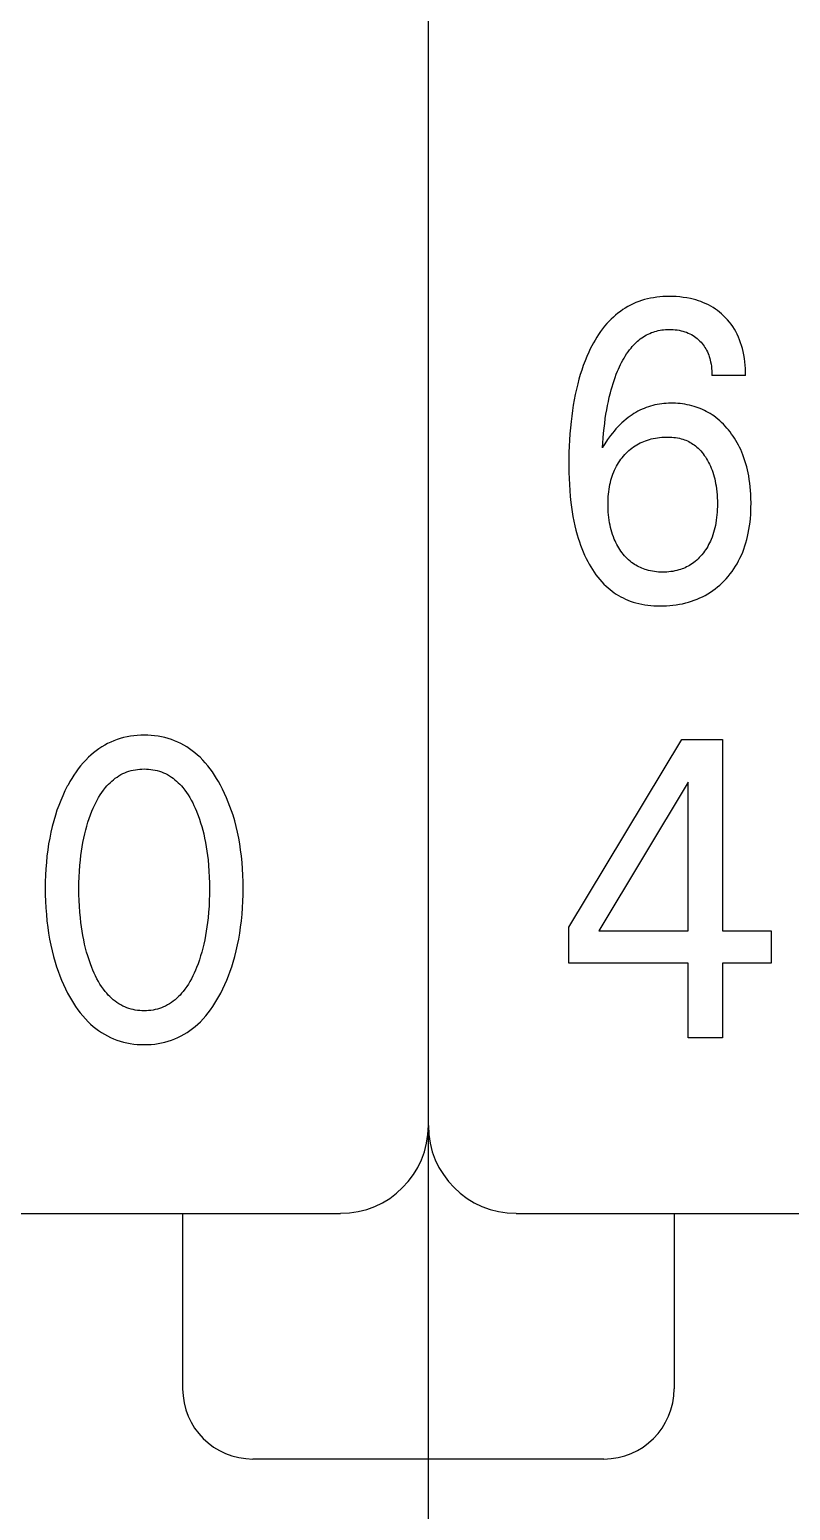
# Model space of a CAD drawing. Extents: x 10 to 879, y 6 to 221.
# Drawn here: x 727.75 to 730.92, y 133.05 to 139.22 of the extents above; entities that cross this region are included whole.
import ezdxf

# ---------------------------------------------------------------- set-up
doc = ezdxf.new("R2010")
doc.units = 0
doc.header["$LTSCALE"] = 5
doc.header["$MEASUREMENT"] = 0
doc.layers.get('0').update_dxf_attribs({"linetype": 'CONTINUOUS'})

msp = doc.modelspace()

# ---------------------------------------------------------------- linework, layer by layer
at = {"color": 7, "linetype": 'Continuous'}
for p, q in [((729.4142, 97.5377), (729.4142, 193.2585)), ((729.4142, 133.2686), (729.4142, 193.2585)), ((729.4142, 97.5377), (729.4142, 193.2585)), ((729.4142, 133.2686), (729.4142, 193.2585)), ((730.2339, 138.0614), (730.2234, 138.0547)), ((730.2445, 138.0677), (730.2339, 138.0614)), ((730.2554, 138.0736), (730.2445, 138.0677)), ((730.2666, 138.079), (730.2554, 138.0736)), ((730.2779, 138.084), (730.2666, 138.079)), ((730.2898, 138.0886), (730.2779, 138.084)), ((730.3019, 138.0927), (730.2898, 138.0886)), ((730.3142, 138.0964), (730.3019, 138.0927)), ((730.3266, 138.0996), (730.3142, 138.0964)), ((730.3392, 138.1023), (730.3266, 138.0996)), ((730.3518, 138.1045), (730.3392, 138.1023)), ((730.3646, 138.1064), (730.3518, 138.1045)), ((730.3774, 138.1078), (730.3646, 138.1064)), ((730.3902, 138.1088), (730.3774, 138.1078)), ((730.4031, 138.1094), (730.3902, 138.1088)), ((730.4159, 138.1097), (730.4031, 138.1094)), ((730.4309, 138.1095), (730.4159, 138.1097)), ((730.4458, 138.1089), (730.4309, 138.1095)), ((730.4606, 138.1077), (730.4458, 138.1089)), ((730.4754, 138.106), (730.4606, 138.1077)), ((730.4901, 138.1037), (730.4754, 138.106)), ((730.5047, 138.1008), (730.4901, 138.1037)), ((730.5159, 138.0982), (730.5047, 138.1008)), ((730.527, 138.0951), (730.5159, 138.0982)), ((730.538, 138.0917), (730.527, 138.0951)), ((730.5489, 138.088), (730.538, 138.0917)), ((730.5596, 138.0838), (730.5489, 138.088)), ((730.5701, 138.0791), (730.5596, 138.0838)), ((730.5805, 138.0741), (730.5701, 138.0791)), ((730.5901, 138.0689), (730.5805, 138.0741)), ((730.5996, 138.0632), (730.5901, 138.0689)), ((730.6088, 138.0572), (730.5996, 138.0632)), ((730.1666, 138.0068), (730.157, 137.9965)), ((730.1753, 138.0156), (730.1666, 138.0068)), ((730.1844, 138.0241), (730.1753, 138.0156)), ((730.1937, 138.0323), (730.1844, 138.0241)), ((730.2033, 138.0401), (730.1937, 138.0323)), ((730.2133, 138.0476), (730.2033, 138.0401)), ((730.2234, 138.0547), (730.2133, 138.0476)), ((730.6178, 138.0508), (730.6088, 138.0572)), ((730.6265, 138.0441), (730.6178, 138.0508)), ((730.6349, 138.037), (730.6265, 138.0441)), ((730.643, 138.0296), (730.6349, 138.037)), ((730.6515, 138.0212), (730.643, 138.0296)), ((730.6596, 138.0124), (730.6515, 138.0212)), ((730.6673, 138.0032), (730.6596, 138.0124)), ((730.6747, 137.9937), (730.6673, 138.0032)), ((730.1152, 137.9401), (730.108, 137.9281)), ((730.1229, 137.9519), (730.1152, 137.9401)), ((730.1308, 137.9635), (730.1229, 137.9519)), ((730.1392, 137.9748), (730.1308, 137.9635)), ((730.1479, 137.9858), (730.1392, 137.9748)), ((730.157, 137.9965), (730.1479, 137.9858)), ((730.2965, 137.9327), (730.3028, 137.9372)), ((730.3028, 137.9372), (730.3091, 137.9416)), ((730.3091, 137.9416), (730.3157, 137.9457)), ((730.3157, 137.9457), (730.3223, 137.9495)), ((730.3223, 137.9495), (730.3292, 137.953)), ((730.3292, 137.953), (730.3359, 137.9561)), ((730.3359, 137.9561), (730.3428, 137.9589)), ((730.3428, 137.9589), (730.3498, 137.9614)), ((730.3498, 137.9614), (730.3569, 137.9637)), ((730.3569, 137.9637), (730.3641, 137.9657)), ((730.3641, 137.9657), (730.3714, 137.9674)), ((730.3714, 137.9674), (730.3787, 137.9689)), ((730.3787, 137.9689), (730.3861, 137.9701)), ((730.3861, 137.9701), (730.3935, 137.971)), ((730.3935, 137.971), (730.401, 137.9717)), ((730.401, 137.9717), (730.4085, 137.9722)), ((730.4085, 137.9722), (730.4159, 137.9724)), ((730.4159, 137.9724), (730.4245, 137.9723)), ((730.4245, 137.9723), (730.433, 137.9719)), ((730.433, 137.9719), (730.4414, 137.9712)), ((730.4414, 137.9712), (730.4499, 137.9701)), ((730.4499, 137.9701), (730.4582, 137.9687)), ((730.4582, 137.9687), (730.4666, 137.967)), ((730.4666, 137.967), (730.474, 137.9651)), ((730.474, 137.9651), (730.4813, 137.9629)), ((730.4813, 137.9629), (730.4886, 137.9604)), ((730.4886, 137.9604), (730.4957, 137.9575)), ((730.4957, 137.9575), (730.5027, 137.9544)), ((730.5027, 137.9544), (730.5095, 137.9508)), ((730.5095, 137.9508), (730.5158, 137.9471)), ((730.5158, 137.9471), (730.522, 137.943)), ((730.522, 137.943), (730.528, 137.9387)), ((730.528, 137.9387), (730.5338, 137.934)), ((730.6815, 137.984), (730.6747, 137.9937)), ((730.688, 137.9739), (730.6815, 137.984)), ((730.6939, 137.9636), (730.688, 137.9739)), ((730.6998, 137.9523), (730.6939, 137.9636)), ((730.7051, 137.9408), (730.6998, 137.9523)), ((730.7099, 137.9291), (730.7051, 137.9408)), ((730.082, 137.8782), (730.0739, 137.8598)), ((730.0881, 137.8909), (730.082, 137.8782)), ((730.0944, 137.9034), (730.0881, 137.8909)), ((730.101, 137.9159), (730.0944, 137.9034)), ((730.108, 137.9281), (730.101, 137.9159)), ((730.2395, 137.8703), (730.2453, 137.8787)), ((730.2453, 137.8787), (730.2514, 137.8869)), ((730.2514, 137.8869), (730.2578, 137.8949)), ((730.2578, 137.8949), (730.2628, 137.9008)), ((730.2628, 137.9008), (730.268, 137.9065)), ((730.268, 137.9065), (730.2734, 137.9121)), ((730.2734, 137.9121), (730.2789, 137.9176)), ((730.2789, 137.9176), (730.2846, 137.9228)), ((730.2846, 137.9228), (730.2905, 137.9278)), ((730.2905, 137.9278), (730.2965, 137.9327)), ((730.5338, 137.934), (730.5393, 137.9291)), ((730.5393, 137.9291), (730.5446, 137.9239)), ((730.5446, 137.9239), (730.5493, 137.919)), ((730.5493, 137.919), (730.5537, 137.9139)), ((730.5537, 137.9139), (730.5579, 137.9085)), ((730.5579, 137.9085), (730.5619, 137.9031)), ((730.5619, 137.9031), (730.5656, 137.8974)), ((730.5656, 137.8974), (730.5691, 137.8916)), ((730.5691, 137.8916), (730.5724, 137.8857)), ((730.5724, 137.8857), (730.5756, 137.8792)), ((730.5756, 137.8792), (730.5785, 137.8726)), ((730.7142, 137.9172), (730.7099, 137.9291)), ((730.7181, 137.9051), (730.7142, 137.9172)), ((730.7215, 137.8929), (730.7181, 137.9051)), ((730.7245, 137.8805), (730.7215, 137.8929)), ((730.7274, 137.8663), (730.7245, 137.8805)), ((730.0592, 137.8224), (730.0526, 137.8034)), ((730.0663, 137.8412), (730.0592, 137.8224)), ((730.0739, 137.8598), (730.0663, 137.8412)), ((730.2057, 137.8074), (730.2098, 137.8168)), ((730.2098, 137.8168), (730.2142, 137.826)), ((730.2142, 137.826), (730.2188, 137.8351)), ((730.2188, 137.8351), (730.2236, 137.8441)), ((730.2236, 137.8441), (730.2286, 137.853)), ((730.2286, 137.853), (730.2339, 137.8617)), ((730.2339, 137.8617), (730.2395, 137.8703)), ((730.5785, 137.8726), (730.5811, 137.8658)), ((730.5811, 137.8658), (730.5835, 137.859)), ((730.5835, 137.859), (730.5856, 137.852)), ((730.5856, 137.852), (730.5874, 137.845)), ((730.5874, 137.845), (730.589, 137.8379)), ((730.589, 137.8379), (730.5908, 137.8283)), ((730.5908, 137.8283), (730.5922, 137.8188)), ((730.5922, 137.8188), (730.5933, 137.8092)), ((730.7297, 137.852), (730.7274, 137.8663)), ((730.7316, 137.8377), (730.7297, 137.852)), ((730.733, 137.8233), (730.7316, 137.8377)), ((730.734, 137.809), (730.733, 137.8233)), ((730.0409, 137.7651), (730.0358, 137.7457)), ((730.0466, 137.7843), (730.0409, 137.7651)), ((730.0526, 137.8034), (730.0466, 137.7843)), ((730.183, 137.747), (730.1873, 137.7599)), ((730.1873, 137.7599), (730.1918, 137.7727)), ((730.1918, 137.7727), (730.1966, 137.7854)), ((730.1966, 137.7854), (730.2017, 137.7981)), ((730.2017, 137.7981), (730.2057, 137.8074)), ((730.5933, 137.8092), (730.594, 137.7995)), ((730.594, 137.7995), (730.5945, 137.79)), ((730.5945, 137.79), (730.5946, 137.7804)), ((730.7347, 137.7804), (730.5946, 137.7804)), ((730.7345, 137.7947), (730.734, 137.809)), ((730.7347, 137.7804), (730.7345, 137.7947)), ((730.0255, 137.7014), (730.0211, 137.6791)), ((730.0304, 137.7236), (730.0255, 137.7014)), ((730.0358, 137.7457), (730.0304, 137.7236)), ((730.1635, 137.6727), (730.1674, 137.6903)), ((730.1674, 137.6903), (730.1718, 137.7079)), ((730.1718, 137.7079), (730.1753, 137.721)), ((730.1753, 137.721), (730.1791, 137.734)), ((730.1791, 137.734), (730.183, 137.747)), ((730.0138, 137.6342), (730.0107, 137.6116)), ((730.0172, 137.6567), (730.0138, 137.6342)), ((730.0211, 137.6791), (730.0172, 137.6567)), ((730.1535, 137.6195), (730.1565, 137.6373)), ((730.1565, 137.6373), (730.1598, 137.6551)), ((730.1598, 137.6551), (730.1635, 137.6727)), ((730.2865, 137.6314), (730.2782, 137.6267)), ((730.2949, 137.6357), (730.2865, 137.6314)), ((730.3035, 137.6398), (730.2949, 137.6357)), ((730.3122, 137.6436), (730.3035, 137.6398)), ((730.3211, 137.6471), (730.3122, 137.6436)), ((730.33, 137.6502), (730.3211, 137.6471)), ((730.3391, 137.6531), (730.33, 137.6502)), ((730.3482, 137.6556), (730.3391, 137.6531)), ((730.3574, 137.6578), (730.3482, 137.6556)), ((730.3667, 137.6597), (730.3574, 137.6578)), ((730.3761, 137.6613), (730.3667, 137.6597)), ((730.3855, 137.6626), (730.3761, 137.6613)), ((730.395, 137.6637), (730.3855, 137.6626)), ((730.4045, 137.6644), (730.395, 137.6637)), ((730.414, 137.6649), (730.4045, 137.6644)), ((730.4235, 137.6651), (730.414, 137.6649)), ((730.4333, 137.6651), (730.4235, 137.6651)), ((730.4431, 137.6648), (730.4333, 137.6651)), ((730.4529, 137.6642), (730.4431, 137.6648)), ((730.4627, 137.6633), (730.4529, 137.6642)), ((730.4724, 137.6621), (730.4627, 137.6633)), ((730.4821, 137.6607), (730.4724, 137.6621)), ((730.4917, 137.6589), (730.4821, 137.6607)), ((730.5013, 137.6569), (730.4917, 137.6589)), ((730.5108, 137.6545), (730.5013, 137.6569)), ((730.5202, 137.6518), (730.5108, 137.6545)), ((730.529, 137.649), (730.5202, 137.6518)), ((730.5376, 137.646), (730.529, 137.649)), ((730.5462, 137.6426), (730.5376, 137.646)), ((730.5547, 137.639), (730.5462, 137.6426)), ((730.563, 137.6352), (730.5547, 137.639)), ((730.5712, 137.631), (730.563, 137.6352)), ((730.5793, 137.6266), (730.5712, 137.631)), ((730.008, 137.589), (730.0054, 137.5632)), ((730.0107, 137.6116), (730.008, 137.589)), ((730.1457, 137.561), (730.1481, 137.5813)), ((730.1481, 137.5813), (730.1508, 137.6016)), ((730.1508, 137.6016), (730.1535, 137.6195)), ((730.2113, 137.575), (730.2032, 137.5667)), ((730.2197, 137.5831), (730.2113, 137.575)), ((730.2284, 137.5909), (730.2197, 137.5831)), ((730.2373, 137.5984), (730.2284, 137.5909)), ((730.2465, 137.6056), (730.2373, 137.5984)), ((730.2542, 137.6113), (730.2465, 137.6056)), ((730.262, 137.6167), (730.2542, 137.6113)), ((730.27, 137.6218), (730.262, 137.6167)), ((730.2782, 137.6267), (730.27, 137.6218)), ((730.5872, 137.622), (730.5793, 137.6266)), ((730.5949, 137.6171), (730.5872, 137.622)), ((730.6025, 137.6119), (730.5949, 137.6171)), ((730.611, 137.6056), (730.6025, 137.6119)), ((730.6193, 137.599), (730.611, 137.6056)), ((730.6273, 137.5921), (730.6193, 137.599)), ((730.6351, 137.5849), (730.6273, 137.5921)), ((730.6426, 137.5775), (730.6351, 137.5849)), ((730.6499, 137.5698), (730.6426, 137.5775)), ((730.657, 137.5619), (730.6499, 137.5698)), ((730.0015, 137.5116), (730.0002, 137.4857)), ((730.0032, 137.5374), (730.0015, 137.5116)), ((730.0054, 137.5632), (730.0032, 137.5374)), ((730.1402, 137.4998), (730.1418, 137.5202)), ((730.1418, 137.5202), (730.1436, 137.5406)), ((730.1436, 137.5406), (730.1457, 137.561)), ((730.16, 137.5138), (730.1487, 137.4965)), ((730.1729, 137.5313), (730.16, 137.5138)), ((730.1801, 137.5404), (730.1729, 137.5313)), ((730.1876, 137.5494), (730.1801, 137.5404)), ((730.1952, 137.5582), (730.1876, 137.5494)), ((730.2032, 137.5667), (730.1952, 137.5582)), ((730.3036, 137.5029), (730.3111, 137.5061)), ((730.3111, 137.5061), (730.3187, 137.509)), ((730.3187, 137.509), (730.3263, 137.5116)), ((730.3263, 137.5116), (730.3341, 137.514)), ((730.3341, 137.514), (730.342, 137.5161)), ((730.342, 137.5161), (730.3506, 137.5182)), ((730.3506, 137.5182), (730.3593, 137.5199)), ((730.3593, 137.5199), (730.368, 137.5213)), ((730.368, 137.5213), (730.3768, 137.5225)), ((730.3768, 137.5225), (730.3856, 137.5233)), ((730.3856, 137.5233), (730.3944, 137.5239)), ((730.3944, 137.5239), (730.4033, 137.5242)), ((730.4033, 137.5242), (730.4121, 137.5243)), ((730.4121, 137.5243), (730.42, 137.5241)), ((730.42, 137.5241), (730.4279, 137.5236)), ((730.4279, 137.5236), (730.4357, 137.5229)), ((730.4357, 137.5229), (730.4435, 137.522)), ((730.4435, 137.522), (730.4513, 137.5207)), ((730.4513, 137.5207), (730.459, 137.5192)), ((730.459, 137.5192), (730.4666, 137.5173)), ((730.4666, 137.5173), (730.4741, 137.5151)), ((730.4741, 137.5151), (730.4803, 137.5129)), ((730.4803, 137.5129), (730.4864, 137.5106)), ((730.4864, 137.5106), (730.4924, 137.5079)), ((730.4924, 137.5079), (730.4983, 137.5051)), ((730.6638, 137.5537), (730.657, 137.5619)), ((730.6703, 137.5454), (730.6638, 137.5537)), ((730.6767, 137.5367), (730.6703, 137.5454)), ((730.6829, 137.5279), (730.6767, 137.5367)), ((730.6888, 137.5189), (730.6829, 137.5279)), ((730.6944, 137.5097), (730.6888, 137.5189)), ((730.6998, 137.5004), (730.6944, 137.5097)), ((729.9994, 137.4599), (729.9989, 137.434)), ((730.0002, 137.4857), (729.9994, 137.4599)), ((730.1388, 137.4794), (730.1402, 137.4998)), ((730.1436, 137.488), (730.1388, 137.4794)), ((730.1487, 137.4965), (730.1436, 137.488)), ((730.2208, 137.4382), (730.2262, 137.4448)), ((730.2262, 137.4448), (730.2319, 137.4512)), ((730.2319, 137.4512), (730.2375, 137.457)), ((730.2375, 137.457), (730.2433, 137.4627)), ((730.2433, 137.4627), (730.2493, 137.4681)), ((730.2493, 137.4681), (730.2555, 137.4733)), ((730.2555, 137.4733), (730.2618, 137.4783)), ((730.2618, 137.4783), (730.2683, 137.4831)), ((730.2683, 137.4831), (730.275, 137.4876)), ((730.275, 137.4876), (730.2819, 137.4918)), ((730.2819, 137.4918), (730.289, 137.4958)), ((730.289, 137.4958), (730.2962, 137.4995)), ((730.2962, 137.4995), (730.3036, 137.5029)), ((730.4983, 137.5051), (730.5041, 137.502)), ((730.5041, 137.502), (730.5097, 137.4987)), ((730.5097, 137.4987), (730.5153, 137.4952)), ((730.5153, 137.4952), (730.5206, 137.4914)), ((730.5206, 137.4914), (730.5259, 137.4875)), ((730.5259, 137.4875), (730.5318, 137.4825)), ((730.5318, 137.4825), (730.5376, 137.4773)), ((730.5376, 137.4773), (730.5431, 137.4718)), ((730.5431, 137.4718), (730.5484, 137.4662)), ((730.5484, 137.4662), (730.5535, 137.4603)), ((730.5535, 137.4603), (730.5583, 137.4542)), ((730.5583, 137.4542), (730.5629, 137.4479)), ((730.5629, 137.4479), (730.5673, 137.4415)), ((730.7049, 137.491), (730.6998, 137.5004)), ((730.7097, 137.4814), (730.7049, 137.491)), ((730.7143, 137.4717), (730.7097, 137.4814)), ((730.7187, 137.4619), (730.7143, 137.4717)), ((730.7235, 137.4499), (730.7187, 137.4619)), ((730.728, 137.4377), (730.7235, 137.4499)), ((729.9989, 137.434), (729.9988, 137.4081)), ((729.9988, 137.4081), (729.9991, 137.3766)), ((730.1858, 137.3787), (730.1894, 137.387)), ((730.1894, 137.387), (730.1932, 137.3951)), ((730.1932, 137.3951), (730.1972, 137.4027)), ((730.1972, 137.4027), (730.2014, 137.4101)), ((730.2014, 137.4101), (730.2059, 137.4174)), ((730.2059, 137.4174), (730.2106, 137.4245)), ((730.2106, 137.4245), (730.2156, 137.4315)), ((730.2156, 137.4315), (730.2208, 137.4382)), ((730.5673, 137.4415), (730.5721, 137.4341)), ((730.5721, 137.4341), (730.5766, 137.4265)), ((730.5766, 137.4265), (730.5808, 137.4187)), ((730.5808, 137.4187), (730.5848, 137.4109)), ((730.5848, 137.4109), (730.5885, 137.4029)), ((730.5885, 137.4029), (730.5919, 137.3947)), ((730.5919, 137.3947), (730.5951, 137.3865)), ((730.5951, 137.3865), (730.5983, 137.3775)), ((730.7322, 137.4255), (730.728, 137.4377)), ((730.7359, 137.4131), (730.7322, 137.4255)), ((730.7394, 137.4006), (730.7359, 137.4131)), ((730.7425, 137.388), (730.7394, 137.4006)), ((730.7452, 137.3754), (730.7425, 137.388)), ((729.9991, 137.3766), (729.9999, 137.3514)), ((729.9999, 137.3514), (730.001, 137.3263)), ((730.001, 137.3263), (730.0027, 137.3012)), ((730.1681, 137.3168), (730.17, 137.3268)), ((730.17, 137.3268), (730.172, 137.3356)), ((730.172, 137.3356), (730.1742, 137.3444)), ((730.1742, 137.3444), (730.1767, 137.3531)), ((730.1767, 137.3531), (730.1794, 137.3617)), ((730.1794, 137.3617), (730.1825, 137.3703)), ((730.1825, 137.3703), (730.1858, 137.3787)), ((730.5983, 137.3775), (730.6012, 137.3683)), ((730.6012, 137.3683), (730.6038, 137.359)), ((730.6038, 137.359), (730.6062, 137.3497)), ((730.6062, 137.3497), (730.6083, 137.3403)), ((730.6083, 137.3403), (730.6101, 137.3309)), ((730.6101, 137.3309), (730.6118, 137.3214)), ((730.6118, 137.3214), (730.6135, 137.3089)), ((730.7477, 137.3627), (730.7452, 137.3754)), ((730.7502, 137.3475), (730.7477, 137.3627)), ((730.7523, 137.3323), (730.7502, 137.3475)), ((730.7541, 137.317), (730.7523, 137.3323)), ((730.0027, 137.3012), (730.0048, 137.2761)), ((730.0048, 137.2761), (730.0075, 137.2511)), ((730.1624, 137.2562), (730.1628, 137.2664)), ((730.1628, 137.2664), (730.1633, 137.2765)), ((730.1633, 137.2765), (730.1641, 137.2866)), ((730.1641, 137.2866), (730.1652, 137.2967)), ((730.1652, 137.2967), (730.1665, 137.3068)), ((730.1665, 137.3068), (730.1681, 137.3168)), ((730.6135, 137.3089), (730.6149, 137.2964)), ((730.6149, 137.2964), (730.616, 137.2838)), ((730.616, 137.2838), (730.6167, 137.2713)), ((730.6167, 137.2713), (730.6172, 137.2587)), ((730.7554, 137.3016), (730.7541, 137.317)), ((730.7564, 137.2863), (730.7554, 137.3016)), ((730.757, 137.2709), (730.7564, 137.2863)), ((730.7574, 137.2478), (730.757, 137.2709)), ((730.0075, 137.2511), (730.01, 137.2317)), ((730.01, 137.2317), (730.0129, 137.2123)), ((730.0129, 137.2123), (730.0162, 137.1931)), ((730.1623, 137.2461), (730.1624, 137.2562)), ((730.1624, 137.2347), (730.1623, 137.2461)), ((730.1627, 137.2234), (730.1624, 137.2347)), ((730.1633, 137.2121), (730.1627, 137.2234)), ((730.1642, 137.2008), (730.1633, 137.2121)), ((730.1654, 137.1895), (730.1642, 137.2008)), ((730.6153, 137.2003), (730.6141, 137.1889)), ((730.6162, 137.2117), (730.6153, 137.2003)), ((730.6168, 137.2232), (730.6162, 137.2117)), ((730.6172, 137.2346), (730.6168, 137.2232)), ((730.6172, 137.2587), (730.6173, 137.2461)), ((730.6173, 137.2461), (730.6172, 137.2346)), ((730.7547, 137.1857), (730.7559, 137.2012)), ((730.7559, 137.2012), (730.7567, 137.2167)), ((730.7567, 137.2167), (730.7572, 137.2323)), ((730.7572, 137.2323), (730.7574, 137.2478)), ((730.0162, 137.1931), (730.0199, 137.1739)), ((730.0199, 137.1739), (730.024, 137.1548)), ((730.024, 137.1548), (730.0286, 137.1358)), ((730.0286, 137.1358), (730.0337, 137.117)), ((730.1669, 137.1783), (730.1654, 137.1895)), ((730.1688, 137.1671), (730.1669, 137.1783)), ((730.1707, 137.1572), (730.1688, 137.1671)), ((730.1728, 137.1474), (730.1707, 137.1572)), ((730.1753, 137.1376), (730.1728, 137.1474)), ((730.178, 137.1278), (730.1753, 137.1376)), ((730.6043, 137.1365), (730.6016, 137.1268)), ((730.6068, 137.1464), (730.6043, 137.1365)), ((730.6089, 137.1563), (730.6068, 137.1464)), ((730.6108, 137.1663), (730.6089, 137.1563)), ((730.6126, 137.1776), (730.6108, 137.1663)), ((730.6141, 137.1889), (730.6126, 137.1776)), ((730.7459, 137.1242), (730.7487, 137.1395)), ((730.7487, 137.1395), (730.7511, 137.1548)), ((730.7511, 137.1548), (730.7531, 137.1702)), ((730.7531, 137.1702), (730.7547, 137.1857)), ((730.0337, 137.117), (730.038, 137.1026)), ((730.038, 137.1026), (730.0426, 137.0884)), ((730.0426, 137.0884), (730.0475, 137.0743)), ((730.0475, 137.0743), (730.0527, 137.0602)), ((730.1811, 137.1182), (730.178, 137.1278)), ((730.1845, 137.1087), (730.1811, 137.1182)), ((730.1882, 137.0993), (730.1845, 137.1087)), ((730.1915, 137.0919), (730.1882, 137.0993)), ((730.1949, 137.0845), (730.1915, 137.0919)), ((730.1986, 137.0772), (730.1949, 137.0845)), ((730.2026, 137.07), (730.1986, 137.0772)), ((730.5809, 137.0761), (730.577, 137.069)), ((730.5847, 137.0834), (730.5809, 137.0761)), ((730.5881, 137.0907), (730.5847, 137.0834)), ((730.5914, 137.0982), (730.5881, 137.0907)), ((730.5951, 137.1076), (730.5914, 137.0982)), ((730.5985, 137.1171), (730.5951, 137.1076)), ((730.6016, 137.1268), (730.5985, 137.1171)), ((730.732, 137.0708), (730.736, 137.084)), ((730.736, 137.084), (730.7397, 137.0973)), ((730.7397, 137.0973), (730.743, 137.1107)), ((730.743, 137.1107), (730.7459, 137.1242)), ((730.0527, 137.0602), (730.0584, 137.0464)), ((730.0584, 137.0464), (730.0643, 137.0327)), ((730.0643, 137.0327), (730.0707, 137.0191)), ((730.0707, 137.0191), (730.0775, 137.0057)), ((730.2067, 137.063), (730.2026, 137.07)), ((730.2111, 137.0561), (730.2067, 137.063)), ((730.2157, 137.0493), (730.2111, 137.0561)), ((730.2206, 137.0427), (730.2157, 137.0493)), ((730.2256, 137.0364), (730.2206, 137.0427)), ((730.2308, 137.0302), (730.2256, 137.0364)), ((730.2362, 137.0242), (730.2308, 137.0302)), ((730.2419, 137.0184), (730.2362, 137.0242)), ((730.2477, 137.0129), (730.2419, 137.0184)), ((730.2538, 137.0076), (730.2477, 137.0129)), ((730.5367, 137.0167), (730.5312, 137.0115)), ((730.5421, 137.0221), (730.5367, 137.0167)), ((730.5473, 137.0277), (730.5421, 137.0221)), ((730.5523, 137.0335), (730.5473, 137.0277)), ((730.559, 137.0418), (730.5523, 137.0335)), ((730.5638, 137.0484), (730.559, 137.0418)), ((730.5685, 137.0551), (730.5638, 137.0484)), ((730.5728, 137.062), (730.5685, 137.0551)), ((730.577, 137.069), (730.5728, 137.062)), ((730.7056, 137.0082), (730.7114, 137.0197)), ((730.7114, 137.0197), (730.7172, 137.0322)), ((730.7172, 137.0322), (730.7226, 137.0449)), ((730.7226, 137.0449), (730.7275, 137.0578)), ((730.7275, 137.0578), (730.732, 137.0708)), ((730.0775, 137.0057), (730.0836, 136.9944)), ((730.0836, 136.9944), (730.0901, 136.9833)), ((730.0901, 136.9833), (730.0969, 136.9723)), ((730.0969, 136.9723), (730.104, 136.9616)), ((730.104, 136.9616), (730.1114, 136.9511)), ((730.1114, 136.9511), (730.1192, 136.9408)), ((730.2601, 137.0025), (730.2538, 137.0076)), ((730.2666, 136.9977), (730.2601, 137.0025)), ((730.2724, 136.9938), (730.2666, 136.9977)), ((730.2783, 136.9901), (730.2724, 136.9938)), ((730.2843, 136.9867), (730.2783, 136.9901)), ((730.2905, 136.9835), (730.2843, 136.9867)), ((730.2968, 136.9804), (730.2905, 136.9835)), ((730.3032, 136.9777), (730.2968, 136.9804)), ((730.3097, 136.9751), (730.3032, 136.9777)), ((730.3162, 136.9728), (730.3097, 136.9751)), ((730.3229, 136.9707), (730.3162, 136.9728)), ((730.331, 136.9685), (730.3229, 136.9707)), ((730.3392, 136.9666), (730.331, 136.9685)), ((730.3475, 136.9651), (730.3392, 136.9666)), ((730.3558, 136.9638), (730.3475, 136.9651)), ((730.3642, 136.9629), (730.3558, 136.9638)), ((730.3726, 136.9622), (730.3642, 136.9629)), ((730.381, 136.9619), (730.3726, 136.9622)), ((730.3894, 136.9617), (730.381, 136.9619)), ((730.3979, 136.9618), (730.3894, 136.9617)), ((730.4065, 136.9622), (730.3979, 136.9618)), ((730.415, 136.9629), (730.4065, 136.9622)), ((730.4234, 136.9638), (730.415, 136.9629)), ((730.4318, 136.965), (730.4234, 136.9638)), ((730.4402, 136.9666), (730.4318, 136.965)), ((730.4485, 136.9684), (730.4402, 136.9666)), ((730.4567, 136.9706), (730.4485, 136.9684)), ((730.4634, 136.9727), (730.4567, 136.9706)), ((730.47, 136.975), (730.4634, 136.9727)), ((730.4765, 136.9775), (730.47, 136.975)), ((730.4829, 136.9802), (730.4765, 136.9775)), ((730.4892, 136.9832), (730.4829, 136.9802)), ((730.4954, 136.9864), (730.4892, 136.9832)), ((730.5015, 136.9898), (730.4954, 136.9864)), ((730.5074, 136.9935), (730.5015, 136.9898)), ((730.5132, 136.9973), (730.5074, 136.9935)), ((730.5194, 137.0018), (730.5132, 136.9973)), ((730.5254, 137.0065), (730.5194, 137.0018)), ((730.5312, 137.0115), (730.5254, 137.0065)), ((730.6625, 136.9441), (730.6706, 136.9542)), ((730.6706, 136.9542), (730.6784, 136.9645)), ((730.6784, 136.9645), (730.6858, 136.975)), ((730.6858, 136.975), (730.6928, 136.9859)), ((730.6928, 136.9859), (730.6994, 136.9969)), ((730.6994, 136.9969), (730.7056, 137.0082)), ((730.1192, 136.9408), (730.1273, 136.9309)), ((730.1273, 136.9309), (730.1358, 136.9212)), ((730.1358, 136.9212), (730.1447, 136.912)), ((730.1447, 136.912), (730.154, 136.903)), ((730.154, 136.903), (730.162, 136.8959)), ((730.162, 136.8959), (730.1703, 136.889)), ((730.1703, 136.889), (730.1788, 136.8824)), ((730.5983, 136.8849), (730.6083, 136.8923)), ((730.6083, 136.8923), (730.6181, 136.9)), ((730.6181, 136.9), (730.6275, 136.9081)), ((730.6275, 136.9081), (730.6367, 136.9166)), ((730.6367, 136.9166), (730.6455, 136.9253)), ((730.6455, 136.9253), (730.654, 136.9344)), ((730.654, 136.9344), (730.6625, 136.9441)), ((730.1788, 136.8824), (730.1875, 136.8761)), ((730.1875, 136.8761), (730.1965, 136.8701)), ((730.1965, 136.8701), (730.2057, 136.8645)), ((730.2057, 136.8645), (730.215, 136.8592)), ((730.215, 136.8592), (730.2246, 136.8542)), ((730.2246, 136.8542), (730.2343, 136.8496)), ((730.2343, 136.8496), (730.2441, 136.8453)), ((730.2441, 136.8453), (730.2541, 136.8414)), ((730.2541, 136.8414), (730.2661, 136.8373)), ((730.2661, 136.8373), (730.2781, 136.8337)), ((730.2781, 136.8337), (730.2903, 136.8306)), ((730.2903, 136.8306), (730.3027, 136.828)), ((730.3027, 136.828), (730.3151, 136.8258)), ((730.4457, 136.8255), (730.459, 136.8277)), ((730.459, 136.8277), (730.4723, 136.8304)), ((730.4723, 136.8304), (730.4854, 136.8335)), ((730.4854, 136.8335), (730.4975, 136.8368)), ((730.4975, 136.8368), (730.5094, 136.8405)), ((730.5094, 136.8405), (730.5212, 136.8446)), ((730.5212, 136.8446), (730.5328, 136.8491)), ((730.5328, 136.8491), (730.5443, 136.854)), ((730.5443, 136.854), (730.5555, 136.8594)), ((730.5555, 136.8594), (730.5666, 136.8651)), ((730.5666, 136.8651), (730.5774, 136.8713)), ((730.5774, 136.8713), (730.588, 136.8779)), ((730.588, 136.8779), (730.5983, 136.8849)), ((730.3151, 136.8258), (730.3276, 136.824)), ((730.3276, 136.824), (730.3402, 136.8227)), ((730.3402, 136.8227), (730.3528, 136.8217)), ((730.3528, 136.8217), (730.3654, 136.8211)), ((730.3654, 136.8211), (730.3781, 136.8209)), ((730.3781, 136.8209), (730.3917, 136.821)), ((730.3917, 136.821), (730.4052, 136.8215)), ((730.4052, 136.8215), (730.4188, 136.8224)), ((730.4188, 136.8224), (730.4322, 136.8237)), ((730.4322, 136.8237), (730.4457, 136.8255)), ((728.1456, 136.2729), (728.1317, 136.2692)), ((728.1596, 136.2761), (728.1456, 136.2729)), ((728.1737, 136.2786), (728.1596, 136.2761)), ((728.188, 136.2805), (728.1737, 136.2786)), ((728.2023, 136.2819), (728.188, 136.2805)), ((728.2167, 136.2827), (728.2023, 136.2819)), ((728.2311, 136.283), (728.2167, 136.2827)), ((728.2456, 136.2827), (728.2311, 136.283)), ((728.26, 136.2819), (728.2456, 136.2827)), ((728.2744, 136.2805), (728.26, 136.2819)), ((728.2887, 136.2786), (728.2744, 136.2805)), ((728.3028, 136.2761), (728.2887, 136.2786)), ((728.3169, 136.273), (728.3028, 136.2761)), ((728.3307, 136.2692), (728.3169, 136.273)), ((728.0312, 136.2181), (728.0201, 136.2094)), ((728.0427, 136.2264), (728.0312, 136.2181)), ((728.0545, 136.2342), (728.0427, 136.2264)), ((728.0666, 136.2415), (728.0545, 136.2342)), ((728.079, 136.2482), (728.0666, 136.2415)), ((728.0917, 136.2543), (728.079, 136.2482)), ((728.1047, 136.2599), (728.0917, 136.2543)), ((728.1181, 136.2649), (728.1047, 136.2599)), ((728.1317, 136.2692), (728.1181, 136.2649)), ((728.3444, 136.2649), (728.3307, 136.2692)), ((728.3579, 136.2599), (728.3444, 136.2649)), ((728.3708, 136.2543), (728.3579, 136.2599)), ((728.3835, 136.2482), (728.3708, 136.2543)), ((728.396, 136.2415), (728.3835, 136.2482)), ((728.4081, 136.2342), (728.396, 136.2415)), ((728.4199, 136.2264), (728.4081, 136.2342)), ((728.4314, 136.2182), (728.4199, 136.2264)), ((728.4425, 136.2094), (728.4314, 136.2182)), ((729.9988, 135.4827), (730.4697, 136.2645)), ((730.4697, 136.2645), (730.6385, 136.2645)), ((730.6385, 136.2645), (730.6385, 135.4686)), ((727.9666, 136.1553), (727.9567, 136.1427)), ((727.9769, 136.1675), (727.9666, 136.1553)), ((727.9876, 136.1793), (727.9769, 136.1675)), ((727.9989, 136.1906), (727.9876, 136.1793)), ((728.0093, 136.2002), (727.9989, 136.1906)), ((728.0201, 136.2094), (728.0093, 136.2002)), ((728.4533, 136.2002), (728.4425, 136.2094)), ((728.4636, 136.1906), (728.4533, 136.2002)), ((728.4749, 136.1793), (728.4636, 136.1906)), ((728.4856, 136.1675), (728.4749, 136.1793)), ((728.4959, 136.1553), (728.4856, 136.1675)), ((728.5057, 136.1427), (728.4959, 136.1553)), ((727.9217, 136.0892), (727.9139, 136.0752)), ((727.9298, 136.103), (727.9217, 136.0892)), ((727.9384, 136.1165), (727.9298, 136.103)), ((727.9473, 136.1297), (727.9384, 136.1165)), ((727.9567, 136.1427), (727.9473, 136.1297)), ((728.0891, 136.0849), (728.096, 136.0913)), ((728.096, 136.0913), (728.1032, 136.0974)), ((728.1032, 136.0974), (728.1105, 136.1031)), ((728.1105, 136.1031), (728.1182, 136.1086)), ((728.1182, 136.1086), (728.126, 136.1137)), ((728.126, 136.1137), (728.1341, 136.1184)), ((728.1341, 136.1184), (728.1424, 136.1226)), ((728.1424, 136.1226), (728.1507, 136.1264)), ((728.1507, 136.1264), (728.1591, 136.1297)), ((728.1591, 136.1297), (728.1678, 136.1327)), ((728.1678, 136.1327), (728.1766, 136.1352)), ((728.1766, 136.1352), (728.1855, 136.1373)), ((728.1855, 136.1373), (728.1945, 136.1391)), ((728.1945, 136.1391), (728.2036, 136.1404)), ((728.2036, 136.1404), (728.2127, 136.1414)), ((728.2127, 136.1414), (728.2219, 136.1419)), ((728.2219, 136.1419), (728.2311, 136.1421)), ((728.2311, 136.1421), (728.2403, 136.1419)), ((728.2403, 136.1419), (728.2495, 136.1414)), ((728.2495, 136.1414), (728.2587, 136.1404)), ((728.2587, 136.1404), (728.2677, 136.1391)), ((728.2677, 136.1391), (728.2767, 136.1373)), ((728.2767, 136.1373), (728.2857, 136.1352)), ((728.2857, 136.1352), (728.2944, 136.1327)), ((728.2944, 136.1327), (728.3031, 136.1297)), ((728.3031, 136.1297), (728.3116, 136.1264)), ((728.3116, 136.1264), (728.3199, 136.1226)), ((728.3199, 136.1226), (728.3281, 136.1184)), ((728.3281, 136.1184), (728.3362, 136.1137)), ((728.3362, 136.1137), (728.3441, 136.1086)), ((728.3441, 136.1086), (728.3517, 136.1031)), ((728.3517, 136.1031), (728.3591, 136.0974)), ((728.3591, 136.0974), (728.3662, 136.0913)), ((728.3662, 136.0913), (728.3731, 136.0849)), ((728.515, 136.1297), (728.5057, 136.1427)), ((728.524, 136.1165), (728.515, 136.1297)), ((728.5325, 136.1029), (728.524, 136.1165)), ((728.5406, 136.0892), (728.5325, 136.1029)), ((728.5483, 136.0752), (728.5406, 136.0892)), ((730.4954, 136.0875), (730.1237, 135.4686)), ((730.4954, 135.4686), (730.4954, 136.0875)), ((727.892, 136.0307), (727.8834, 136.0107)), ((727.9012, 136.0504), (727.892, 136.0307)), ((727.9111, 136.0699), (727.9012, 136.0504)), ((727.9139, 136.0752), (727.9111, 136.0699)), ((728.0413, 136.0232), (728.0478, 136.0339)), ((728.0478, 136.0339), (728.0547, 136.0443)), ((728.0547, 136.0443), (728.0621, 136.0544)), ((728.0621, 136.0544), (728.0699, 136.0642)), ((728.0699, 136.0642), (728.0761, 136.0713)), ((728.0761, 136.0713), (728.0825, 136.0782)), ((728.0825, 136.0782), (728.0891, 136.0849)), ((728.3731, 136.0849), (728.3798, 136.0782)), ((728.3798, 136.0782), (728.3862, 136.0713)), ((728.3862, 136.0713), (728.3923, 136.0642)), ((728.3923, 136.0642), (728.4001, 136.0544)), ((728.4001, 136.0544), (728.4075, 136.0443)), ((728.4075, 136.0443), (728.4144, 136.0339)), ((728.4144, 136.0339), (728.4209, 136.0232)), ((728.5574, 136.0578), (728.5483, 136.0752)), ((728.5659, 136.0402), (728.5574, 136.0578)), ((728.5738, 136.0224), (728.5659, 136.0402)), ((727.8681, 135.9699), (727.8613, 135.9492)), ((727.8754, 135.9904), (727.8681, 135.9699)), ((727.8834, 136.0107), (727.8754, 135.9904)), ((728.0077, 135.9514), (728.0138, 135.9669)), ((728.0138, 135.9669), (728.0187, 135.9785)), ((728.0187, 135.9785), (728.0239, 135.9899)), ((728.0239, 135.9899), (728.0293, 136.0012)), ((728.0293, 136.0012), (728.0351, 136.0123)), ((728.0351, 136.0123), (728.0413, 136.0232)), ((728.4209, 136.0232), (728.4271, 136.0123)), ((728.4271, 136.0123), (728.4329, 136.0012)), ((728.4329, 136.0012), (728.4384, 135.9899)), ((728.4384, 135.9899), (728.4435, 135.9785)), ((728.4435, 135.9785), (728.4484, 135.9669)), ((728.4484, 135.9669), (728.4501, 135.9628)), ((728.5813, 136.0044), (728.5738, 136.0224)), ((728.5883, 135.9862), (728.5813, 136.0044)), ((728.5949, 135.9678), (728.5883, 135.9862)), ((728.6009, 135.9492), (728.5949, 135.9678)), ((727.8544, 135.9258), (727.8481, 135.9021)), ((727.8613, 135.9492), (727.8544, 135.9258)), ((727.9876, 135.8881), (727.992, 135.9041)), ((727.992, 135.9041), (727.9968, 135.92)), ((727.9968, 135.92), (728.0021, 135.9358)), ((728.0021, 135.9358), (728.0077, 135.9514)), ((728.4501, 135.9628), (728.4558, 135.9479)), ((728.4558, 135.9479), (728.4611, 135.933)), ((728.4611, 135.933), (728.466, 135.9179)), ((728.466, 135.9179), (728.4706, 135.9026)), ((728.4706, 135.9026), (728.4748, 135.8873)), ((728.6078, 135.9258), (728.6009, 135.9492)), ((728.6141, 135.9021), (728.6078, 135.9258)), ((727.8377, 135.8543), (727.8334, 135.8302)), ((727.8426, 135.8783), (727.8377, 135.8543)), ((727.8481, 135.9021), (727.8426, 135.8783)), ((727.9759, 135.8363), (727.9795, 135.8542)), ((727.9795, 135.8542), (727.9835, 135.8719)), ((727.9835, 135.8719), (727.9876, 135.8881)), ((728.4748, 135.8873), (728.4787, 135.8719)), ((728.4787, 135.8719), (728.4827, 135.8542)), ((728.4827, 135.8542), (728.4863, 135.8363)), ((728.6196, 135.8783), (728.6141, 135.9021)), ((728.6245, 135.8543), (728.6196, 135.8783)), ((728.6288, 135.8302), (728.6245, 135.8543)), ((727.8264, 135.7794), (727.8238, 135.7527)), ((727.8298, 135.806), (727.8264, 135.7794)), ((727.8334, 135.8302), (727.8298, 135.806)), ((727.9654, 135.7642), (727.9675, 135.7823)), ((727.9675, 135.7823), (727.9699, 135.8004)), ((727.9699, 135.8004), (727.9727, 135.8184)), ((727.9727, 135.8184), (727.9759, 135.8363)), ((728.4863, 135.8363), (728.4895, 135.8184)), ((728.4895, 135.8184), (728.4923, 135.8004)), ((728.4923, 135.8004), (728.4948, 135.7823)), ((728.4948, 135.7823), (728.4969, 135.7642)), ((728.6325, 135.806), (728.6288, 135.8302)), ((728.6358, 135.7794), (728.6325, 135.806)), ((728.6384, 135.7527), (728.6358, 135.7794)), ((727.8218, 135.726), (727.8204, 135.6992)), ((727.8238, 135.7527), (727.8218, 135.726)), ((727.9614, 135.7162), (727.9631, 135.7402)), ((727.9631, 135.7402), (727.9654, 135.7642)), ((728.4969, 135.7642), (728.4991, 135.7402)), ((728.4991, 135.7402), (728.5008, 135.7162)), ((728.6405, 135.726), (728.6384, 135.7527)), ((728.6419, 135.6992), (728.6405, 135.726)), ((727.8195, 135.6724), (727.8192, 135.6456)), ((727.8204, 135.6992), (727.8195, 135.6724)), ((727.9593, 135.6438), (727.9595, 135.668)), ((727.9595, 135.668), (727.9602, 135.6921)), ((727.9602, 135.6921), (727.9614, 135.7162)), ((728.5008, 135.7162), (728.502, 135.6921)), ((728.502, 135.6921), (728.5027, 135.668)), ((728.5027, 135.668), (728.5029, 135.6438)), ((728.6427, 135.6724), (728.6419, 135.6992)), ((728.643, 135.6456), (728.6427, 135.6724)), ((727.8192, 135.6456), (727.8195, 135.6183)), ((727.8195, 135.6183), (727.8203, 135.5911)), ((727.9595, 135.6194), (727.9593, 135.6438)), ((727.9602, 135.5949), (727.9595, 135.6194)), ((727.9614, 135.5704), (727.9602, 135.5949)), ((728.502, 135.5949), (728.5009, 135.5704)), ((728.5027, 135.6194), (728.502, 135.5949)), ((728.5029, 135.6438), (728.5027, 135.6194)), ((728.6419, 135.5912), (728.6427, 135.6184)), ((728.6427, 135.6184), (728.643, 135.6456)), ((727.8203, 135.5911), (727.8217, 135.5638)), ((727.8217, 135.5638), (727.8237, 135.5366)), ((727.8237, 135.5366), (727.8263, 135.5095)), ((727.963, 135.546), (727.9614, 135.5704)), ((727.9653, 135.5217), (727.963, 135.546)), ((728.4992, 135.546), (728.4969, 135.5217)), ((728.5009, 135.5704), (728.4992, 135.546)), ((728.6359, 135.5098), (728.6385, 135.5369)), ((728.6385, 135.5369), (728.6405, 135.564)), ((728.6405, 135.564), (728.6419, 135.5912)), ((727.8263, 135.5095), (727.8296, 135.4824)), ((727.8296, 135.4824), (727.8332, 135.4579)), ((727.9673, 135.5033), (727.9653, 135.5217)), ((727.9698, 135.4849), (727.9673, 135.5033)), ((727.9725, 135.4666), (727.9698, 135.4849)), ((728.4925, 135.4849), (728.4897, 135.4666)), ((728.4949, 135.5033), (728.4925, 135.4849)), ((728.4969, 135.5217), (728.4949, 135.5033)), ((728.629, 135.4582), (728.6326, 135.4828)), ((728.6326, 135.4828), (728.6359, 135.5098)), ((729.9988, 135.3331), (729.9988, 135.4827)), ((727.8332, 135.4579), (727.8374, 135.4334)), ((727.8374, 135.4334), (727.8422, 135.409)), ((727.8422, 135.409), (727.8477, 135.3848)), ((727.9757, 135.4484), (727.9725, 135.4666)), ((727.9792, 135.4303), (727.9757, 135.4484)), ((727.9832, 135.4122), (727.9792, 135.4303)), ((727.9872, 135.3958), (727.9832, 135.4122)), ((728.479, 135.4122), (728.475, 135.3958)), ((728.483, 135.4303), (728.479, 135.4122)), ((728.4865, 135.4484), (728.483, 135.4303)), ((728.4897, 135.4666), (728.4865, 135.4484)), ((728.6145, 135.3852), (728.62, 135.4094)), ((728.62, 135.4094), (728.6248, 135.4338)), ((728.6248, 135.4338), (728.629, 135.4582)), ((730.1237, 135.4686), (730.4954, 135.4686)), ((730.6385, 135.4686), (730.8406, 135.4686)), ((730.8406, 135.4686), (730.8406, 135.3331)), ((727.8477, 135.3848), (727.8538, 135.3607)), ((727.8538, 135.3607), (727.8606, 135.3369)), ((727.9916, 135.3795), (727.9872, 135.3958)), ((727.9963, 135.3633), (727.9916, 135.3795)), ((728.0015, 135.3472), (727.9963, 135.3633)), ((728.007, 135.3313), (728.0015, 135.3472)), ((728.4608, 135.3472), (728.4552, 135.3313)), ((728.4659, 135.3633), (728.4608, 135.3472)), ((728.4707, 135.3795), (728.4659, 135.3633)), ((728.475, 135.3958), (728.4707, 135.3795)), ((728.6016, 135.3373), (728.6084, 135.3611)), ((728.6084, 135.3611), (728.6145, 135.3852)), ((727.8606, 135.3369), (727.8666, 135.3181)), ((727.8666, 135.3181), (727.873, 135.2994)), ((727.873, 135.2994), (727.8799, 135.2809)), ((728.0131, 135.3155), (728.007, 135.3313)), ((728.0179, 135.3036), (728.0131, 135.3155)), ((728.0231, 135.2918), (728.0179, 135.3036)), ((728.0285, 135.2802), (728.0231, 135.2918)), ((728.4391, 135.2918), (728.4337, 135.2802)), ((728.4443, 135.3036), (728.4391, 135.2918)), ((728.4492, 135.3155), (728.4443, 135.3036)), ((728.4552, 135.3313), (728.4492, 135.3155)), ((728.5823, 135.2811), (728.5892, 135.2997)), ((728.5892, 135.2997), (728.5956, 135.3184)), ((728.5956, 135.3184), (728.6016, 135.3373)), ((730.4954, 135.3331), (729.9988, 135.3331)), ((730.4954, 135.0223), (730.4954, 135.3331)), ((730.6385, 135.3331), (730.6385, 135.0223)), ((730.8406, 135.3331), (730.6385, 135.3331)), ((727.8799, 135.2809), (727.8872, 135.2626)), ((727.8872, 135.2626), (727.8951, 135.2445)), ((727.8951, 135.2445), (727.9035, 135.2266)), ((727.9035, 135.2266), (727.9124, 135.2089)), ((728.0343, 135.2688), (728.0285, 135.2802)), ((728.0405, 135.2576), (728.0343, 135.2688)), ((728.047, 135.2466), (728.0405, 135.2576)), ((728.054, 135.2358), (728.047, 135.2466)), ((728.0614, 135.2254), (728.054, 135.2358)), ((728.0693, 135.2152), (728.0614, 135.2254)), ((728.4008, 135.2254), (728.393, 135.2152)), ((728.4082, 135.2358), (728.4008, 135.2254)), ((728.4152, 135.2466), (728.4082, 135.2358)), ((728.4217, 135.2576), (728.4152, 135.2466)), ((728.4279, 135.2688), (728.4217, 135.2576)), ((728.4337, 135.2802), (728.4279, 135.2688)), ((728.5498, 135.2089), (728.5587, 135.2267)), ((728.5587, 135.2267), (728.5671, 135.2446)), ((728.5671, 135.2446), (728.575, 135.2628)), ((728.575, 135.2628), (728.5823, 135.2811)), ((727.9124, 135.2089), (727.9201, 135.1945)), ((727.9201, 135.1945), (727.9283, 135.1803)), ((727.9283, 135.1803), (727.9368, 135.1663)), ((727.9368, 135.1663), (727.9457, 135.1526)), ((728.0754, 135.2079), (728.0693, 135.2152)), ((728.0818, 135.2008), (728.0754, 135.2079)), ((728.0884, 135.194), (728.0818, 135.2008)), ((728.0953, 135.1874), (728.0884, 135.194)), ((728.1025, 135.1811), (728.0953, 135.1874)), ((728.1099, 135.1752), (728.1025, 135.1811)), ((728.1176, 135.1696), (728.1099, 135.1752)), ((728.1255, 135.1643), (728.1176, 135.1696)), ((728.1336, 135.1595), (728.1255, 135.1643)), ((728.3368, 135.1643), (728.3286, 135.1595)), ((728.3447, 135.1696), (728.3368, 135.1643)), ((728.3523, 135.1752), (728.3447, 135.1696)), ((728.3597, 135.1811), (728.3523, 135.1752)), ((728.3669, 135.1874), (728.3597, 135.1811)), ((728.3738, 135.194), (728.3669, 135.1874)), ((728.3804, 135.2008), (728.3738, 135.194)), ((728.3868, 135.2079), (728.3804, 135.2008)), ((728.393, 135.2152), (728.3868, 135.2079)), ((728.5166, 135.1527), (728.5255, 135.1663)), ((728.5255, 135.1663), (728.534, 135.1803)), ((728.534, 135.1803), (728.5421, 135.1945)), ((728.5421, 135.1945), (728.5498, 135.2089)), ((727.9457, 135.1526), (727.9551, 135.1393)), ((727.9551, 135.1393), (727.965, 135.1262)), ((727.965, 135.1262), (727.9754, 135.1136)), ((727.9754, 135.1136), (727.9862, 135.1014)), ((727.9862, 135.1014), (727.9976, 135.0896)), ((728.1419, 135.155), (728.1336, 135.1595)), ((728.1502, 135.1512), (728.1419, 135.155)), ((728.1587, 135.1477), (728.1502, 135.1512)), ((728.1674, 135.1447), (728.1587, 135.1477)), ((728.1762, 135.1421), (728.1674, 135.1447)), ((728.1852, 135.1399), (728.1762, 135.1421)), ((728.1942, 135.1381), (728.1852, 135.1399)), ((728.2034, 135.1368), (728.1942, 135.1381)), ((728.2126, 135.1358), (728.2034, 135.1368)), ((728.2218, 135.1352), (728.2126, 135.1358)), ((728.2311, 135.135), (728.2218, 135.1352)), ((728.2404, 135.1352), (728.2311, 135.135)), ((728.2496, 135.1358), (728.2404, 135.1352)), ((728.2588, 135.1368), (728.2496, 135.1358)), ((728.268, 135.1381), (728.2588, 135.1368)), ((728.277, 135.1399), (728.268, 135.1381)), ((728.286, 135.1421), (728.277, 135.1399)), ((728.2948, 135.1447), (728.286, 135.1421)), ((728.3035, 135.1477), (728.2948, 135.1447)), ((728.312, 135.1512), (728.3035, 135.1477)), ((728.3203, 135.155), (728.312, 135.1512)), ((728.3286, 135.1595), (728.3203, 135.155)), ((728.465, 135.0896), (728.4763, 135.1014)), ((728.4763, 135.1014), (728.4871, 135.1136)), ((728.4871, 135.1136), (728.4974, 135.1262)), ((728.4974, 135.1262), (728.5073, 135.1393)), ((728.5073, 135.1393), (728.5166, 135.1527)), ((727.9976, 135.0896), (728.008, 135.0797)), ((728.008, 135.0797), (728.0187, 135.0702)), ((728.0187, 135.0702), (728.0299, 135.0612)), ((728.0299, 135.0612), (728.0414, 135.0527)), ((728.0414, 135.0527), (728.0533, 135.0446)), ((728.0533, 135.0446), (728.0655, 135.0371)), ((728.3971, 135.0371), (728.4093, 135.0446)), ((728.4093, 135.0446), (728.4212, 135.0526)), ((728.4212, 135.0526), (728.4327, 135.0612)), ((728.4327, 135.0612), (728.4438, 135.0702)), ((728.4438, 135.0702), (728.4546, 135.0797)), ((728.4546, 135.0797), (728.465, 135.0896)), ((728.0655, 135.0371), (728.078, 135.0301)), ((728.078, 135.0301), (728.0908, 135.0237)), ((728.0908, 135.0237), (728.1038, 135.018)), ((728.1038, 135.018), (728.1173, 135.0128)), ((728.1173, 135.0128), (728.131, 135.0084)), ((728.131, 135.0084), (728.1449, 135.0045)), ((728.1449, 135.0045), (728.159, 135.0013)), ((728.159, 135.0013), (728.1733, 134.9987)), ((728.1733, 134.9987), (728.1876, 134.9967)), ((728.1876, 134.9967), (728.2021, 134.9953)), ((728.2021, 134.9953), (728.2166, 134.9944)), ((728.2166, 134.9944), (728.2311, 134.9941)), ((728.2311, 134.9941), (728.2457, 134.9944)), ((728.2457, 134.9944), (728.2602, 134.9952)), ((728.2602, 134.9952), (728.2747, 134.9966)), ((728.2747, 134.9966), (728.2891, 134.9986)), ((728.2891, 134.9986), (728.3034, 135.0013)), ((728.3034, 135.0013), (728.3175, 135.0045)), ((728.3175, 135.0045), (728.3315, 135.0083)), ((728.3315, 135.0083), (728.3452, 135.0128)), ((728.3452, 135.0128), (728.3587, 135.018)), ((728.3587, 135.018), (728.3718, 135.0237)), ((728.3718, 135.0237), (728.3846, 135.0301)), ((728.3846, 135.0301), (728.3971, 135.0371)), ((730.6385, 135.0223), (730.4954, 135.0223)), ((718.8191, 134.2916), (729.0488, 134.2916)), ((728.3912, 134.2916), (728.3912, 133.5609)), ((729.7795, 134.2916), (740.0092, 134.2916)), ((730.4372, 134.2916), (730.4372, 133.5609)), ((729.4142, 133.2686), (728.6835, 133.2686)), ((730.1449, 133.2686), (729.4142, 133.2686))]:
    msp.add_line(p, q, dxfattribs=at)
for centre, radius, start, end in [((729.0488, 134.657), 0.3653, 270, 0), ((729.7795, 134.657), 0.3653, 180, 270), ((728.6835, 133.5609), 0.2923, 180, 270), ((730.1449, 133.5609), 0.2923, 270, 0)]:
    msp.add_arc(centre, radius, start, end, dxfattribs=at)

doc.saveas('drawing.dxf')
